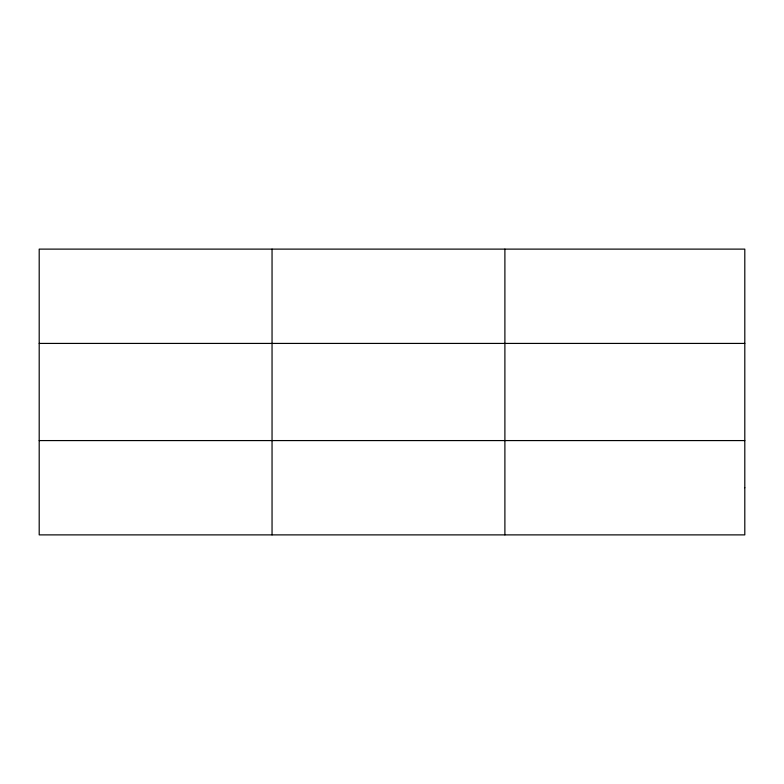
<?xml version="1.0" encoding="UTF-8"?>
<svg xmlns="http://www.w3.org/2000/svg" width="784" height="784" viewBox="0 0 784 784"><rect width="100%" height="100%" fill="white"/><g stroke="black" fill="none" stroke-linecap="round" stroke-linejoin="round"><path stroke-width="1.18" d="M272.048 249.116L272.048 534.884M504.896 249.116L504.896 534.884M39.2 343.421L744.8 343.421M39.2 440.579L744.8 440.579M744.8 487.726L744.8 534.884L39.2 534.884L39.2 249.116L744.8 249.116L744.8 487.726"/></g></svg>
